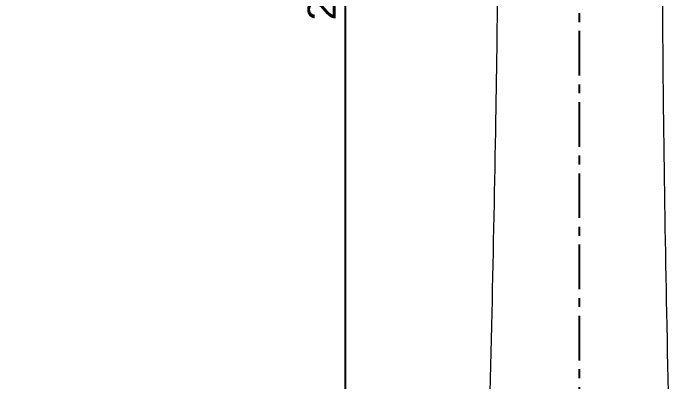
# Model space of a CAD drawing. Header units: millimetres. Extents: x 789 to 1209, y -1278 to -684.
# Drawn here: x 908.1 to 1002, y -998.3 to -945.7 of the extents above; entities that cross this region are included whole.
import ezdxf

# ---------------------------------------------------------------- set-up
doc = ezdxf.new("R2010")
doc.units = ezdxf.units.MM
doc.header["$LTSCALE"] = 0.1
doc.linetypes.add('CENTERX2', pattern=[101.6, 63.5, -12.7, 12.7, -12.7])
doc.layers.get('0').update_dxf_attribs({"lineweight": 13})
doc.layers.add('CENTER', color=1, linetype='CENTERX2')
doc.layers.add('DIM', color=3, linetype='Continuous', lineweight=9)
doc.styles.get("Standard").update_dxf_attribs({"font": 'arial.ttf'})
doc.dimstyles.new('ISO-25', dxfattribs={"dimtxt": 2.5, "dimasz": 2.5, "dimexe": 1.25, "dimexo": 0.625, "dimtad": 1, "dimlfac": 1.333333, "dimtxsty": 'Standard', "dimcen": 2.5, "dimadec": 0, "dimazin": 0, "dimtfac": 1, "dimtmove": 0, "dimatfit": 3, "dimfxl": 0, "dimarcsym": 0})

# ---------------------------------------------------------------- blocks, each defined once
blk = doc.blocks.new('*D16')
at = {"layer": 'Defpoints', "color": 0}
for p in [(951.903, -851.792), (951.903, -875.417), (841.418, -1018.59)]:
    blk.add_point(p, dxfattribs=at)
at = {"layer": 'DIM', "color": 0, "linetype": 'ByBlock', "lineweight": -2}
for p, q in [((841.418, -1017.965), (841.418, -850.542)), ((951.903, -874.792), (951.903, -850.542)), ((845.418, -851.792), (947.903, -851.792))]:
    blk.add_line(p, q, dxfattribs=at)
at = {"layer": 'DIM', "color": 0}
for points in [[(845.418, -851.126), (845.418, -852.459), (841.418, -851.792)], [(947.903, -851.126), (947.903, -852.459), (951.903, -851.792)]]:
    blk.add_solid(points, dxfattribs=at)
at = {"layer": 'DIM', "color": 0, "insert": (896.661, -848.764), "char_height": 4, "attachment_point": 5}
blk.add_mtext('147,3', dxfattribs=at)
blk = doc.blocks.new('*D18')
at = {"layer": 'Defpoints', "color": 0}
for p in [(955.5, -860.923), (989.041, -860.923), (975.71, -1018.59)]:
    blk.add_point(p, dxfattribs=at)
at = {"layer": 'DIM', "color": 0, "linetype": 'ByBlock', "lineweight": -2}
for p, q in [((988.416, -860.923), (954.25, -860.923)), ((955.5, -1014.59), (955.5, -864.923)), ((975.085, -1018.59), (954.25, -1018.59))]:
    blk.add_line(p, q, dxfattribs=at)
at = {"layer": 'DIM', "color": 0}
for points in [[(954.833, -864.923), (956.166, -864.923), (955.5, -860.923)], [(954.833, -1014.59), (956.166, -1014.59), (955.5, -1018.59)]]:
    blk.add_solid(points, dxfattribs=at)
at = {"layer": 'DIM', "color": 0, "insert": (952.471, -939.756), "char_height": 4, "attachment_point": 5, "rotation": 90}
blk.add_mtext('210,2', dxfattribs=at)

msp = doc.modelspace()

# ---------------------------------------------------------------- linework, layer by layer
at = {"color": 7, "linetype": 'Continuous'}
for points, knots in [([(977.229, -919.84), (977.238, -925.8), (977.251, -939.496), (976.954, -962.375), (976.38, -989.331), (975.936, -1008.551), (975.71, -1018.59)], [0, 0, 0, 0, 0.181022, 0.416019, 0.694998, 1, 1, 1, 1]), ([(1000.863, -919.84), (1000.805, -925.799), (1000.698, -939.495), (1000.872, -962.375), (1001.341, -989.331), (1001.745, -1008.552), (1001.959, -1018.59)], [0, 0, 0, 0, 0.181033, 0.416028, 0.694999, 1, 1, 1, 1])]:
    msp.add_open_spline(points, degree=3, knots=knots, dxfattribs=at)
at = {"layer": 'CENTER'}
msp.add_line((988.889, -856.819), (988.889, -1177.309), dxfattribs=at)

# ---------------------------------------------------------------- dimensions: what is measured, and where the dimension line sits
at = {"layer": 'DIM'}
dim = msp.add_linear_dim(base=(951.903, -851.792), p1=(841.418, -1018.59), p2=(951.903, -875.417), dimstyle='ISO-25', override={"dimtxt": 4, "dimasz": 4, "dimdec": 1, "dimlfac": 1.333333, "dimtdec": 1, "dimfxl": 1.25, "dimarcsym": 1}, dxfattribs=at)
dim.commit()
dim.dimension.update_dxf_attribs({"geometry": '*D16', "text_midpoint": (896.661, -848.764)})
dim = msp.add_linear_dim(base=(955.5, -860.923), p1=(975.71, -1018.59), p2=(989.041, -860.923), angle=90, dimstyle='ISO-25', override={"dimtxt": 4, "dimasz": 4, "dimdec": 1, "dimlfac": 1.333333, "dimtdec": 1, "dimfxl": 1.25, "dimarcsym": 1}, dxfattribs=at)
dim.commit()
dim.dimension.update_dxf_attribs({"geometry": '*D18', "text_midpoint": (952.471, -939.756)})

doc.saveas('drawing.dxf')
